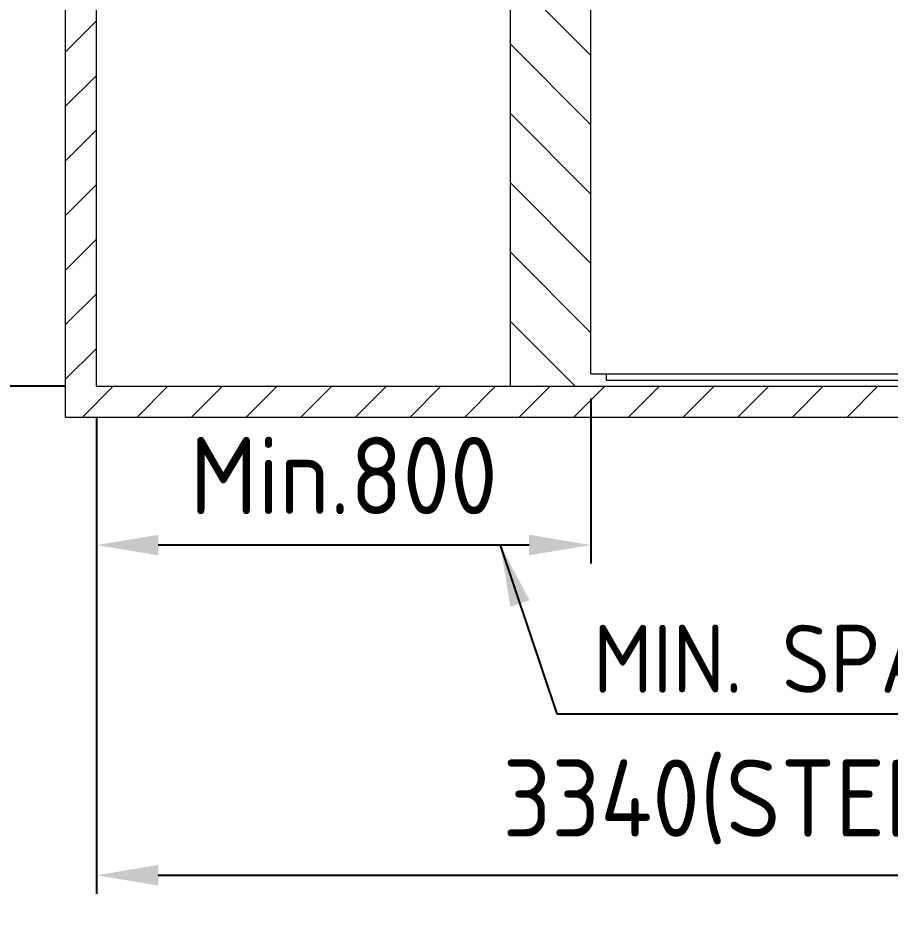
# Model space of a CAD drawing. Header units: millimetres. Extents: x -96603 to 124772, y -7961 to 11116.
# Drawn here: x 5864 to 7275, y 2478 to 3934 of the extents above; entities that cross this region are included whole.
import ezdxf

# ---------------------------------------------------------------- set-up
doc = ezdxf.new("R2010")
doc.units = ezdxf.units.MM
doc.linetypes.add('HIDDEN', pattern=[9.525, 6.35, -3.175])
doc.layers.get('0').update_dxf_attribs({"lineweight": 15})
for name, color, linetype, lineweight in [('D', 3, 'Continuous', 13), ('H', 2, 'HIDDEN', 15), ('S', 4, 'Continuous', 15)]:
    doc.layers.add(name, color=color, linetype=linetype, lineweight=lineweight)
doc.styles.get("Standard").update_dxf_attribs({"font": 'KAIU.TTF'})
doc.styles.add('STU25', font='isocp2.shx')
doc.dimstyles.new('STU25', dxfattribs={"dimscale": 50, "dimtxt": 2.5, "dimasz": 2, "dimexe": 0.6, "dimexo": 1, "dimgap": 1, "dimtad": 1, "dimdsep": 46, "dimtxsty": 'STU25', "dimcen": 2, "dimazin": 2, "dimtfac": 1, "dimtmove": 0, "dimatfit": 3, "dimfxl": 0, "dimtolj": 1, "dimtzin": 0, "dimarcsym": 0})
doc.dimstyles.new('STU25$7', dxfattribs={"dimscale": 50, "dimtxt": 2.5, "dimasz": 2, "dimexe": 1.25, "dimexo": 0.625, "dimgap": 1, "dimtad": 1, "dimdec": 4, "dimdsep": 46, "dimtxsty": 'STU25', "dimcen": 2.5, "dimazin": 2, "dimtfac": 1, "dimtdec": 4, "dimtmove": 0, "dimatfit": 3, "dimfxl": 0, "dimtolj": 1, "dimtzin": 0, "dimarcsym": 0})

# ---------------------------------------------------------------- blocks, each defined once
blk = doc.blocks.new('*D5')
at = {"layer": 'D', "color": 0, "lineweight": -2, "transparency": 16777216}
for p, q in [((6740.9, 5407.6), (5729.6, 5407.6)), ((5759.6, 5307.6), (5759.6, 3437.6)), ((5940.9, 3337.6), (5729.6, 3337.6))]:
    blk.add_line(p, q, dxfattribs=at)
at = {"layer": 'D', "color": 0, "transparency": 16777216}
for points in [[(5742.9, 5307.6), (5776.3, 5307.6), (5759.6, 5407.6)], [(5742.9, 3437.6), (5776.3, 3437.6), (5759.6, 3337.6)]]:
    blk.add_solid(points, dxfattribs=at)
at = {"layer": 'Defpoints', "color": 0, "transparency": 16777216}
for p in [(6790.9, 5407.6), (5759.6, 3337.6), (5990.9, 3337.6)]:
    blk.add_point(p, dxfattribs=at)
at = {"layer": 'D', "color": 0, "transparency": 16777216, "insert": (5647.1, 4372.6), "char_height": 125, "attachment_point": 5, "rotation": 90, "style": 'STU25'}
blk.add_mtext('\\A1;2070', dxfattribs=at)
blk = doc.blocks.new('*D8')
at = {"layer": 'D', "color": 0, "lineweight": -2, "transparency": 16777216}
for p, q in [((6790.9, 3317.6), (6790.9, 3050.5)), ((5990.9, 3287.6), (5990.9, 3050.5)), ((6690.9, 3080.5), (6090.9, 3080.5))]:
    blk.add_line(p, q, dxfattribs=at)
at = {"layer": 'D', "color": 0, "transparency": 16777216}
for points in [[(6090.9, 3097.2), (6090.9, 3063.9), (5990.9, 3080.5)], [(6690.9, 3097.2), (6690.9, 3063.9), (6790.9, 3080.5)]]:
    blk.add_solid(points, dxfattribs=at)
at = {"layer": 'Defpoints', "color": 0, "transparency": 16777216}
for p in [(6790.9, 3367.6), (5990.9, 3337.6), (5990.9, 3080.5)]:
    blk.add_point(p, dxfattribs=at)
at = {"layer": 'D', "color": 0, "transparency": 16777216, "insert": (6390.9, 3193), "char_height": 125, "attachment_point": 5, "style": 'STU25'}
blk.add_mtext('\\A1;{\\Fisocp2.shx;Min.800}', dxfattribs=at)
blk = doc.blocks.new('*D17')
at = {"layer": 'D', "color": 0, "lineweight": -2, "transparency": 16777216}
for p, q in [((5990.9, 3287.6), (5990.9, 2516)), ((9330.9, 3287.6), (9330.9, 2516)), ((6090.9, 2546), (9230.9, 2546))]:
    blk.add_line(p, q, dxfattribs=at)
at = {"layer": 'D', "color": 0, "transparency": 16777216}
for points in [[(6090.9, 2562.7), (6090.9, 2529.3), (5990.9, 2546)], [(9230.9, 2562.7), (9230.9, 2529.3), (9330.9, 2546)]]:
    blk.add_solid(points, dxfattribs=at)
at = {"layer": 'Defpoints', "color": 0, "transparency": 16777216}
for p in [(5990.9, 3337.6), (9330.9, 3337.6), (9330.9, 2546)]:
    blk.add_point(p, dxfattribs=at)
at = {"layer": 'D', "color": 0, "transparency": 16777216, "insert": (7660.9, 2664.7), "char_height": 125, "attachment_point": 5, "style": 'STU25'}
blk.add_mtext('\\A1;3340(STERILIZATION CORNER)', dxfattribs=at)

msp = doc.modelspace()

# ---------------------------------------------------------------- hatches: boundary and pattern name
at = {"layer": 'D'}
h = msp.add_hatch(dxfattribs=at)
h.set_pattern_fill('ANSI31', color=256, scale=25, angle=90, style=0)
h.paths.add_polyline_path([(5990.931, 6597.649), (9330.931, 6597.649), (9330.931, 5124.584), (8661.715, 5124.584), (8661.715, 3337.649), (8530.931, 3337.649), (8530.931, 3367.649), (8530.931, 3667.649), (8530.931, 5417.649), (7370.931, 5417.649), (6790.931, 5417.649), (6790.931, 3367.649), (6790.931, 3337.649), (6660.146, 3337.649), (6660.146, 5124.584), (5990.931, 5124.584)])
at = {"layer": 'H', "ltscale": 5}
h = msp.add_hatch(dxfattribs=at)
h.set_pattern_fill('ANSI31', color=256, scale=500, style=0)
h.set_pattern_definition([(45, (144807.82, 13080.46), (-44.194174, 44.194174), [])])
h.paths.add_polyline_path([(9330.931, 3337.649), (9330.931, 6597.649), (9380.931, 6597.649), (9380.931, 3287.649), (5940.931, 3287.649), (5940.931, 6597.649), (5990.931, 6597.649), (5990.931, 3337.649)])

# ---------------------------------------------------------------- linework, layer by layer
for p, q in [((6790.931, 3357.649), (6790.931, 5407.649)), ((6660.146, 5124.584), (6660.146, 3337.649)), ((6790.931, 3357.649), (7370.931, 3357.649)), ((6815.931, 3347.649), (6815.931, 3357.649)), ((6815.931, 3347.649), (7370.931, 3347.649))]:
    msp.add_line(p, q)
at = {"layer": 'S'}
for p, q in [((5940.931, 3287.649), (5940.931, 6597.649)), ((5990.931, 3337.649), (5990.931, 6597.649)), ((5990.931, 3337.649), (9330.931, 3337.649)), ((5940.931, 3287.649), (9380.931, 3287.649))]:
    msp.add_line(p, q, dxfattribs=at)

# ---------------------------------------------------------------- texts
at = {"layer": 'D', "color": 11, "insert": (6794.482, 2951.458), "char_height": 110, "attachment_point": 1}
msp.add_mtext('{\\Fisocp2|c136;\\C3;MIN. SPACE FOR SERVICE}', dxfattribs=at)

# ---------------------------------------------------------------- dimensions: what is measured, and where the dimension line sits
at = {"layer": 'D'}
dim = msp.add_linear_dim(base=(5759.592, 3337.649), p1=(6790.931, 5407.649), p2=(5990.931, 3337.649), angle=90, dimstyle='STU25', dxfattribs=at)
dim.commit()
dim.dimension.update_dxf_attribs({"geometry": '*D5', "text_midpoint": (5759.592, 4372.649), "dimtype": 160})
dim = msp.add_linear_dim(base=(5990.931, 3080.545), p1=(6790.931, 3367.649), p2=(5990.931, 3337.649), text='{\\Fisocp2.shx;Min.<>}', dimstyle='STU25', dxfattribs=at)
dim.commit()
dim.dimension.update_dxf_attribs({"geometry": '*D8', "text_midpoint": (6390.931, 3193.045)})
dim = msp.add_linear_dim(base=(9330.931, 2546), p1=(5990.931, 3337.649), p2=(9330.931, 3337.649), text='<>(STERILIZATION CORNER)', dimstyle='STU25', dxfattribs=at)
dim.commit()
dim.dimension.update_dxf_attribs({"geometry": '*D17', "text_midpoint": (7660.931, 2546), "dimtype": 160})

# ---------------------------------------------------------------- leaders
msp.add_leader([(6644.36, 3080.545), (6735.877, 2807.353), (8570.225, 2807.353)], dimstyle='STU25$7', override={"dimexe": 0.6, "dimexo": 1, "dimtad": 1, "dimdec": 2, "dimcen": 2, "dimtdec": 2}, dxfattribs=at)

doc.saveas('drawing.dxf')
